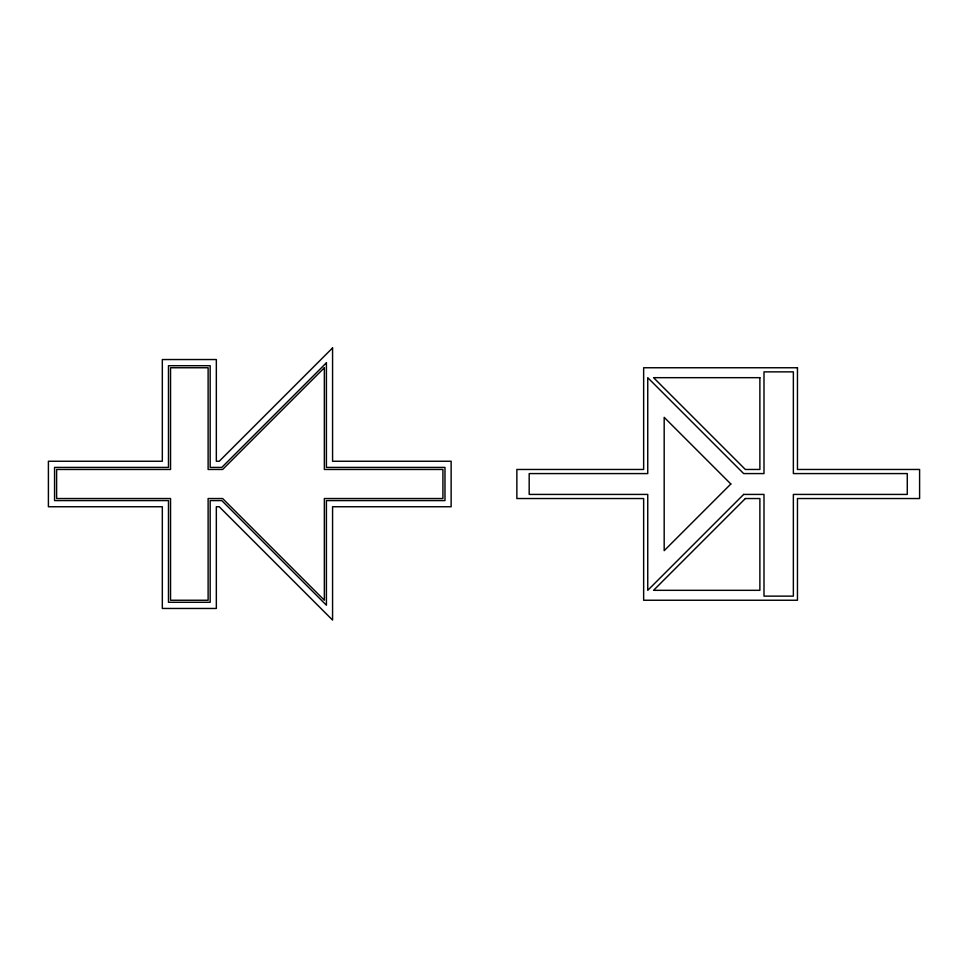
<?xml version="1.0" encoding="UTF-8"?>
<svg xmlns="http://www.w3.org/2000/svg" width="968" height="968" viewBox="0 0 968 968"><rect width="100%" height="100%" fill="white"/><g stroke="black" fill="none" stroke-linecap="round" stroke-linejoin="round"><path stroke-width="1.45" d="M332.569 347.923L219.24 461.252L216.336 461.252L216.336 359.539L162.322 359.539L162.322 461.252L48.4 461.252L48.4 506.748L162.322 506.748L162.322 608.461L216.336 608.461L216.336 506.748L219.24 506.748L332.569 620.077L332.569 506.748L451.136 506.748L451.136 461.252L332.569 461.252L332.569 347.923M326.41 362.806L221.793 467.411L210.165 467.411L210.165 365.71L168.48 365.71L168.48 467.411L54.559 467.411L54.559 500.589L168.48 500.589L168.48 602.29L210.165 602.29L210.165 500.589L221.793 500.589L326.41 605.194L326.41 500.589L444.977 500.589L444.977 467.411L326.41 467.411L326.41 362.806M324.353 367.755L222.64 469.468L208.12 469.468L208.12 367.755L170.537 367.755L170.537 469.468L56.616 469.468L56.616 498.532L170.537 498.532L170.537 600.245L208.12 600.245L208.12 498.532L222.64 498.532L324.353 600.245L324.353 498.532L442.921 498.532L442.921 469.468L324.353 469.468L324.353 367.755M730.84 484L664.181 550.659L664.181 417.341L730.84 484M743.654 494.418L647.749 590.323L647.749 494.418L529.181 494.418L529.181 473.582L647.749 473.582L647.749 377.677L743.654 473.582L763.994 473.582L763.994 371.869L793.361 371.869L793.361 473.582L907.282 473.582L907.282 494.418L793.361 494.418L793.361 596.131L763.994 596.131L763.994 494.418L743.654 494.418M745.36 498.532L653.557 590.323L759.88 590.323L759.88 498.532L745.36 498.532M797.463 367.755L643.647 367.755L643.647 469.468L516.864 469.468L516.864 498.532L643.647 498.532L643.647 600.245L797.463 600.245L797.463 498.532L919.6 498.532L919.6 469.468L797.463 469.468L797.463 367.755M759.88 377.677L653.557 377.677L745.36 469.468L759.88 469.468L759.88 377.677"/></g></svg>
